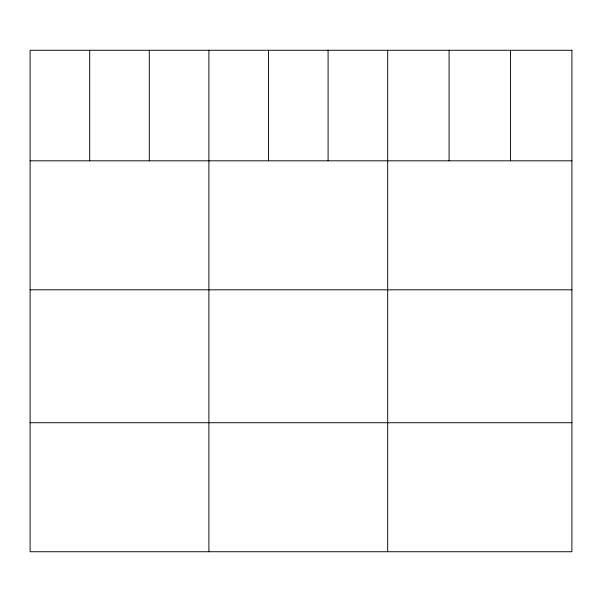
<?xml version="1.0" encoding="UTF-8"?>
<svg xmlns="http://www.w3.org/2000/svg" width="602" height="602" viewBox="0 0 602 602"><rect width="100%" height="100%" fill="white"/><g stroke="black" fill="none" stroke-linecap="round" stroke-linejoin="round"><path stroke-width="0.9" d="M30.1 160.817L571.9 160.817M30.1 289.818L571.9 289.818M30.1 422.724L571.9 422.724M510.496 50.267L510.496 160.817M449.092 50.267L449.092 160.817M387.688 50.267L387.688 551.733M328.09 50.267L328.09 160.817M268.492 50.267L268.492 160.817M208.894 50.267L208.894 551.733M149.296 50.267L149.296 160.817M89.698 50.267L89.698 160.817M571.9 50.267L30.1 50.267L30.1 551.733L571.9 551.733L571.9 50.267"/></g></svg>
